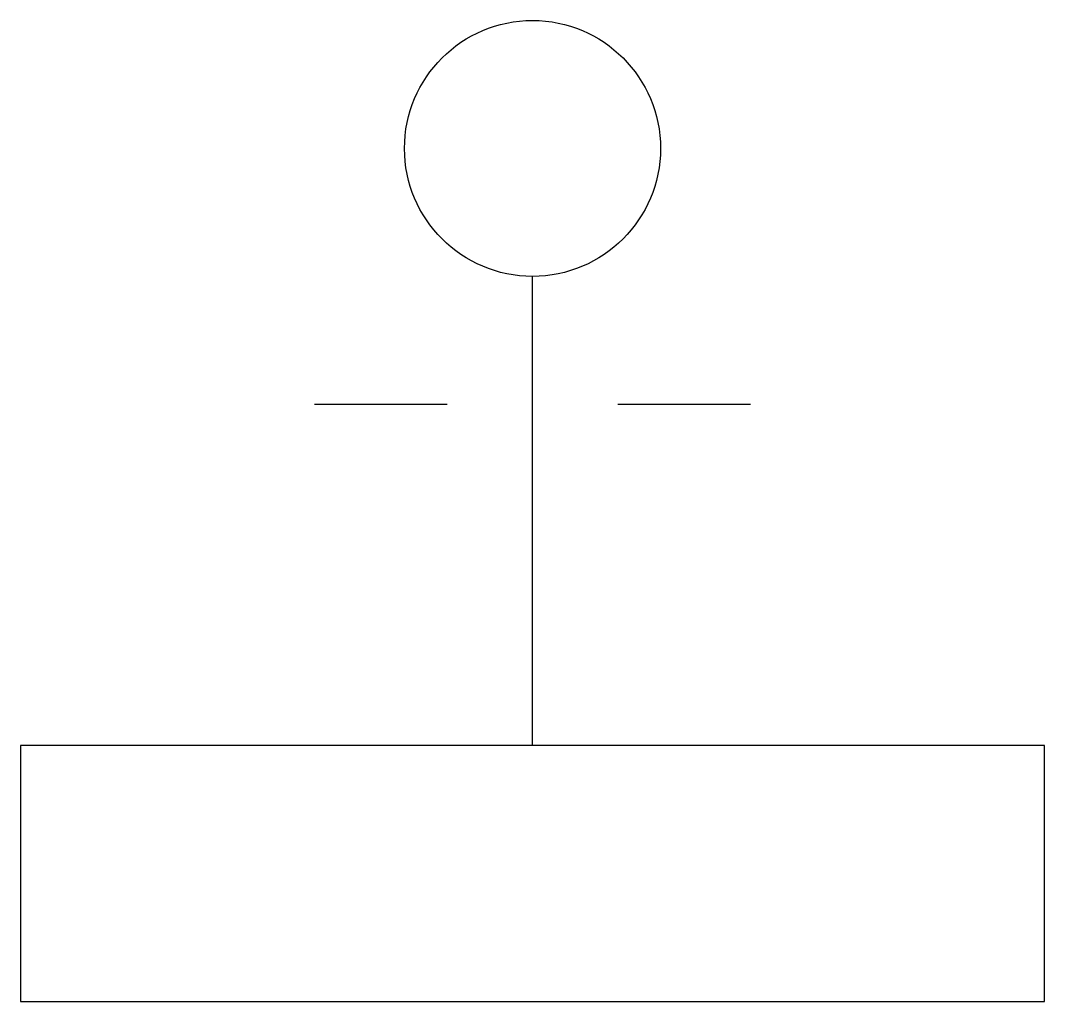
# Model space of a CAD drawing. Extents: x 262 to 274, y 238.2 to 249.7.
import ezdxf

# ---------------------------------------------------------------- set-up
doc = ezdxf.new("R2010")
doc.units = 0
doc.header["$LTSCALE"] = 6
doc.layers.add('1', color=7, linetype='CONTINUOUS')

msp = doc.modelspace()

# ---------------------------------------------------------------- linework, layer by layer
at = {"layer": '1', "color": 0}
for p, q in [((268.005, 241.199), (268.005, 246.699)), ((267.005, 245.199), (265.45, 245.199)), ((270.56, 245.199), (269.005, 245.199)), ((262.005, 241.199), (262.005, 238.199)), ((274.005, 241.199), (262.005, 241.199)), ((274.005, 238.199), (274.005, 241.199)), ((262.005, 238.199), (274.005, 238.199))]:
    msp.add_line(p, q, dxfattribs=at)
msp.add_circle((268.005, 248.199), 1.5, dxfattribs=at)

doc.saveas('drawing.dxf')
